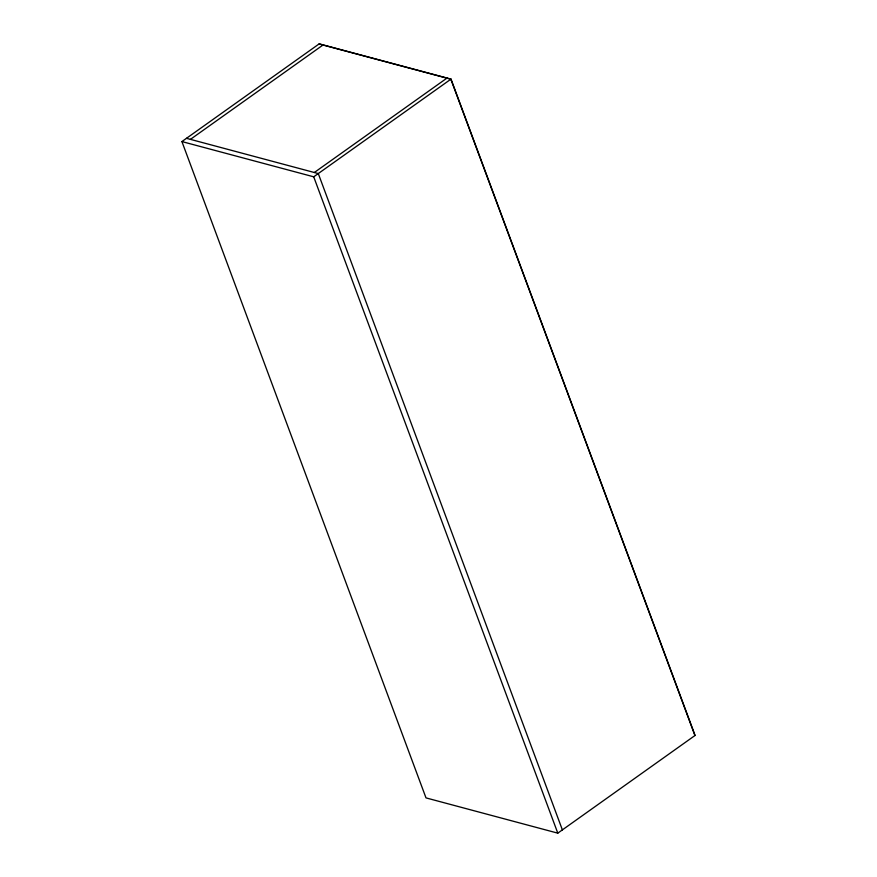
<?xml version="1.0" encoding="UTF-8"?>
<svg xmlns="http://www.w3.org/2000/svg" width="877" height="877" viewBox="0 0 877 877"><rect width="100%" height="100%" fill="white"/><g stroke="black" fill="none" stroke-linecap="round" stroke-linejoin="round"><path stroke-width="1.32" d="M181.912 141.57L319.206 43.85L450.997 79.105L695.088 735.43L557.794 833.15L426.003 797.895L181.912 141.57L313.714 176.814L450.997 79.105M190.441 139.366L323.153 44.902M314.328 172.506L447.051 78.042M319.053 43.96L450.844 79.215L694.935 735.54M186.494 138.314L318.285 173.558L562.376 829.894M313.714 176.814L557.794 833.15"/></g></svg>
